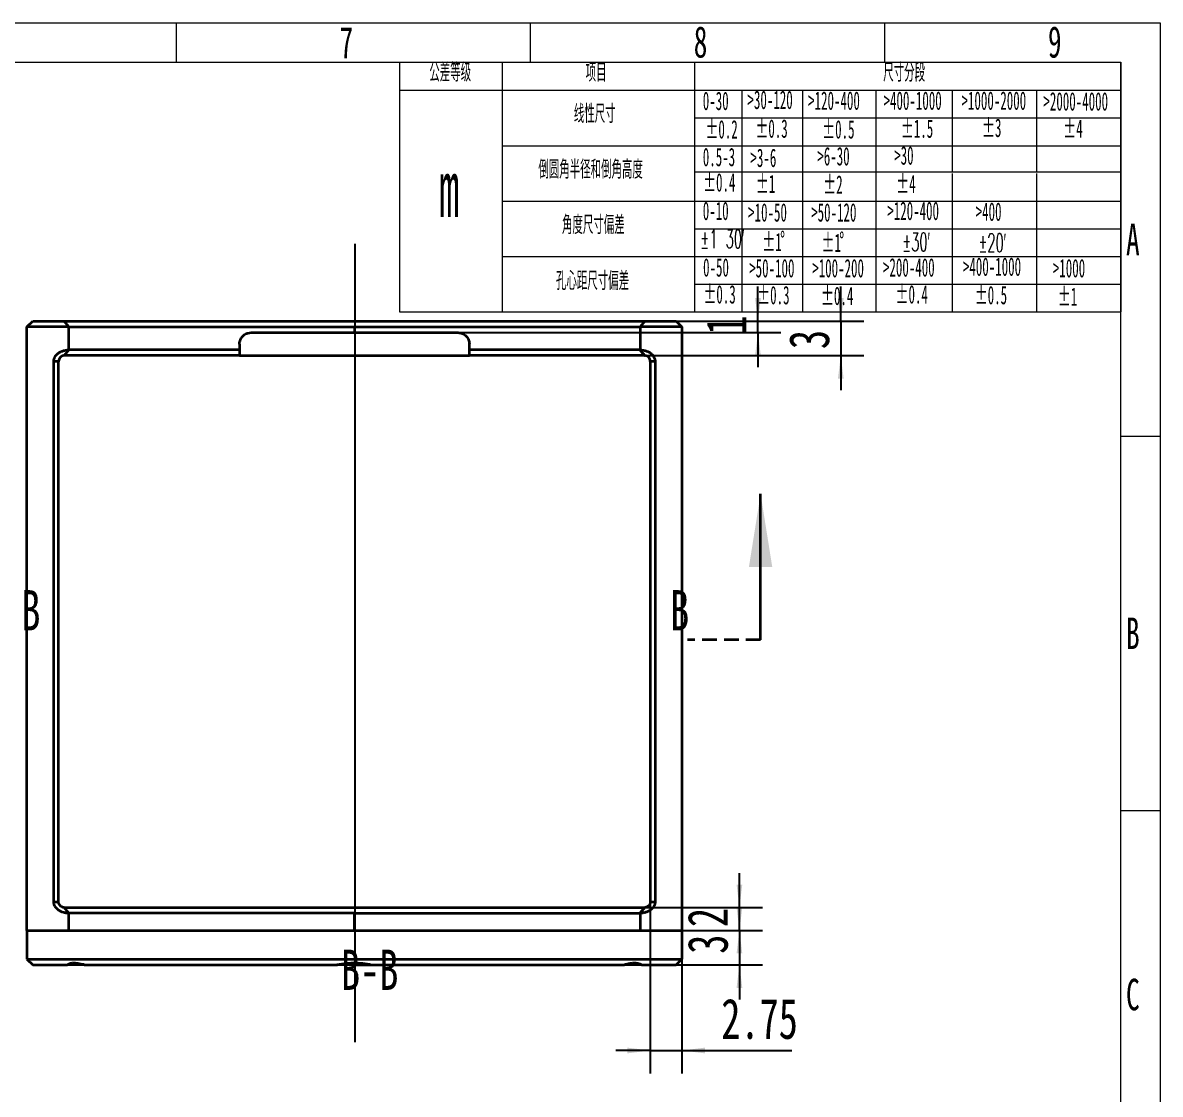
# Model space of a CAD drawing. Header units: millimetres. Extents: x 5 to 292, y 3 to 206.
# Drawn here: x 193.2 to 292.2, y 113.1 to 206.2 of the extents above; entities that cross this region are included whole.
import ezdxf

# ---------------------------------------------------------------- set-up
doc = ezdxf.new("R2010")
doc.units = ezdxf.units.MM
doc.linetypes.add('HIDDEN', pattern=[1.905, 1.27, -0.635])
doc.layers.add('10', color=7, linetype='Continuous')
doc.layers.add('SLD-0', color=7, linetype='Continuous')
doc.styles.add('SLDTEXTSTYLE1', font='TXT', dxfattribs={"width": 0.7})
doc.styles.add('SLDTEXTSTYLE11', font='TXT', dxfattribs={"width": 0.516878})
doc.styles.add('SLDTEXTSTYLE12', font='TXT', dxfattribs={"width": 0.516878, "bigfont": 'bigfont'})
doc.styles.add('SLDTEXTSTYLE7', font='TXT', dxfattribs={"width": 0.638186})
doc.dimstyles.new('SLDDIMSTYLE0', dxfattribs={"dimtxt": 3.5, "dimasz": 2, "dimexe": 0, "dimexo": 0.0625, "dimgap": 0.875, "dimtad": 2, "dimrnd": 1e-09, "dimzin": 12, "dimdsep": 46, "dimtxsty": 'SLDTEXTSTYLE1', "dimsah": 1, "dimcen": 0.09, "dimadec": 0, "dimazin": 3, "dimtfac": 1, "dimtmove": 0, "dimatfit": 0, "dimfxl": 0, "dimfrac": 2, "dimtolj": 1, "dimtzin": 12, "dimarcsym": 0})

# ---------------------------------------------------------------- blocks, each defined once
blk = doc.blocks.new('SW_NOTE_0_2')
at = {"layer": 'SLD-0', "color": 0, "char_height": 1.6, "attachment_point": 1, "style": 'SLDTEXTSTYLE11'}
for s, insert in [('±1', (0, 2.063)), ('°', (1.547, 2.191))]:
    blk.add_mtext(s, dxfattribs=dict(at, insert=insert))
blk = doc.blocks.new('SW_NOTE_0_3')
at = {"layer": 'SLD-0', "color": 0, "char_height": 1.6, "attachment_point": 1, "style": 'SLDTEXTSTYLE11'}
for s, insert in [('±1', (0, 2.063)), ('°', (1.547, 2.191))]:
    blk.add_mtext(s, dxfattribs=dict(at, insert=insert))
blk = doc.blocks.new('_D_12')
at = {"layer": '10'}
for p, q in [((257.19, 180.295), (257.19, 183.295)), ((247.349, 180.295), (259.19, 180.295)), ((257.19, 179.295), (257.19, 180.295)), ((231.072, 179.295), (259.19, 179.295)), ((257.19, 179.295), (257.19, 176.295))]:
    blk.add_line(p, q, dxfattribs=at)
for points in [[(257.19, 180.295), (257.44, 182.295), (256.94, 182.295)], [(257.19, 179.295), (256.94, 177.295), (257.44, 177.295)]]:
    blk.add_solid(points, dxfattribs=at)
at = {"layer": '10', "insert": (252.678, 179.104), "char_height": 3.5, "attachment_point": 1, "rotation": 90, "style": 'SLDTEXTSTYLE1'}
blk.add_mtext('1', dxfattribs=at)
blk = doc.blocks.new('_D_13')
at = {"layer": '10'}
for p, q in [((264.399, 180.295), (264.399, 183.295)), ((247.349, 180.295), (266.399, 180.295)), ((264.399, 180.295), (264.399, 177.295)), ((247.322, 177.295), (266.399, 177.295)), ((264.399, 177.295), (264.399, 174.295))]:
    blk.add_line(p, q, dxfattribs=at)
for points in [[(264.399, 180.295), (264.649, 182.295), (264.149, 182.295)], [(264.399, 177.295), (264.149, 175.295), (264.649, 175.295)]]:
    blk.add_solid(points, dxfattribs=at)
at = {"layer": '10', "insert": (259.887, 177.862), "char_height": 3.5, "attachment_point": 1, "rotation": 90, "style": 'SLDTEXTSTYLE1'}
blk.add_mtext('3', dxfattribs=at)
blk = doc.blocks.new('_D_14')
at = {"layer": '10'}
for p, q in [((247.822, 129.795), (247.822, 114.858)), ((250.572, 127.295), (250.572, 114.858)), ((247.822, 116.858), (244.822, 116.858)), ((247.822, 116.858), (250.572, 116.858)), ((250.572, 116.858), (260.13, 116.858))]:
    blk.add_line(p, q, dxfattribs=at)
for points in [[(247.822, 116.858), (245.822, 117.108), (245.822, 116.608)], [(250.572, 116.858), (252.572, 116.608), (252.572, 117.108)]]:
    blk.add_solid(points, dxfattribs=at)
at = {"layer": '10', "insert": (253.995, 121.369), "char_height": 3.5, "attachment_point": 1, "style": 'SLDTEXTSTYLE1'}
blk.add_mtext('2.75', dxfattribs=at)
blk = doc.blocks.new('_D_15')
at = {"layer": '10'}
for p, q in [((255.577, 127.295), (255.577, 130.295)), ((250.572, 127.295), (257.577, 127.295)), ((255.577, 127.295), (255.577, 124.295)), ((245.48, 124.295), (257.577, 124.295)), ((255.577, 124.295), (255.577, 121.295))]:
    blk.add_line(p, q, dxfattribs=at)
for points in [[(255.577, 127.295), (255.827, 129.295), (255.327, 129.295)], [(255.577, 124.295), (255.327, 122.295), (255.827, 122.295)]]:
    blk.add_solid(points, dxfattribs=at)
at = {"layer": '10', "insert": (251.065, 125.27), "char_height": 3.5, "attachment_point": 1, "rotation": 90, "style": 'SLDTEXTSTYLE1'}
blk.add_mtext('3', dxfattribs=at)
blk = doc.blocks.new('_D_16')
at = {"layer": '10'}
for p, q in [((255.577, 129.295), (255.577, 132.295)), ((247.322, 129.295), (257.577, 129.295)), ((255.577, 127.295), (255.577, 129.295)), ((250.572, 127.295), (257.577, 127.295)), ((255.577, 127.295), (255.577, 124.295))]:
    blk.add_line(p, q, dxfattribs=at)
for points in [[(255.577, 129.295), (255.827, 131.295), (255.327, 131.295)], [(255.577, 127.295), (255.327, 125.295), (255.827, 125.295)]]:
    blk.add_solid(points, dxfattribs=at)
at = {"layer": '10', "insert": (251.065, 127.594), "char_height": 3.5, "attachment_point": 1, "rotation": 90, "style": 'SLDTEXTSTYLE1'}
blk.add_mtext('2', dxfattribs=at)

msp = doc.modelspace()

# ---------------------------------------------------------------- linework, layer by layer
at = {"color": 7, "linetype": 'Continuous', "lineweight": 35}
for p, q in [((193.572, 179.795), (194.072, 180.295)), ((197.203, 179.795), (196.795, 180.295)), ((247.349, 180.295), (246.941, 179.795)), ((250.072, 180.295), (250.572, 179.795)), ((193.572, 127.295), (193.572, 179.795)), ((197.203, 177.795), (197.203, 179.795)), ((222.072, 179.795), (222.072, 179.295)), ((246.941, 179.795), (246.941, 177.795)), ((250.572, 179.795), (250.572, 127.295)), ((212.072, 178.295), (212.072, 177.795)), ((232.072, 177.795), (232.072, 178.295)), ((197.203, 177.795), (196.809, 177.295)), ((197.229, 177.795), (196.822, 177.295)), ((212.072, 177.795), (212.072, 177.295)), ((212.072, 177.295), (232.072, 177.295)), ((232.072, 177.295), (232.072, 177.795)), ((247.322, 177.295), (246.915, 177.795)), ((247.336, 177.295), (246.941, 177.795)), ((195.905, 129.795), (195.905, 176.795)), ((196.322, 176.795), (195.905, 176.795)), ((196.322, 129.795), (196.322, 176.795)), ((247.822, 176.795), (247.822, 129.795)), ((248.239, 176.795), (247.822, 176.795)), ((248.239, 176.795), (248.239, 129.795)), ((257.418, 152.563), (257.418, 165.263)), ((195.905, 129.795), (196.322, 129.795)), ((247.822, 129.795), (248.239, 129.795)), ((197.203, 128.795), (196.809, 129.295)), ((197.229, 128.795), (196.822, 129.295)), ((197.203, 127.295), (197.203, 128.795)), ((222.072, 127.295), (222.072, 128.795)), ((247.322, 129.295), (246.915, 128.795)), ((247.336, 129.295), (246.941, 128.795)), ((246.941, 128.795), (246.941, 127.295)), ((193.572, 127.295), (193.572, 124.795)), ((250.572, 127.295), (250.572, 124.795)), ((193.572, 124.795), (194.072, 124.295)), ((250.572, 124.795), (250.072, 124.295))]:
    msp.add_line(p, q, dxfattribs=at)
at = {"color": 7, "linetype": 'HIDDEN', "lineweight": 35}
msp.add_line((257.418, 152.563), (251.068, 152.563), dxfattribs=at)
at = {"color": 8, "linetype": 'Continuous', "lineweight": 35}
msp.add_line((222.072, 124.295), (222.072, 124.475), dxfattribs=at)
at = {"color": 7, "linetype": 'Continuous', "lineweight": 35}
for points, knots in [([(194.072, 180.295), (194.073, 180.295), (194.075, 180.295), (194.089, 180.295), (194.112, 180.295), (194.155, 180.295), (194.231, 180.295), (194.356, 180.295), (194.51, 180.295), (194.752, 180.295), (195.109, 180.295), (195.504, 180.295), (195.819, 180.295), (196.049, 180.295), (196.268, 180.295), (196.468, 180.295), (196.649, 180.295), (196.747, 180.295), (196.795, 180.295)], [0, 0, 0, 0, 0.031366, 0.062555, 0.093762, 0.125183, 0.187652, 0.250269, 0.312739, 0.375355, 0.500048, 0.62474, 0.68721, 0.749827, 0.812296, 0.874913, 0.93742, 1, 1, 1, 1]), ([(196.795, 180.295), (196.906, 180.295), (197.128, 180.295), (197.47, 180.295), (197.82, 180.295), (198.178, 180.295), (198.543, 180.295), (198.917, 180.295), (199.298, 180.295), (199.686, 180.295), (200.083, 180.295), (200.487, 180.295), (200.899, 180.295), (201.319, 180.295), (202.525, 180.295), (204.632, 180.295), (207.814, 180.295), (211.197, 180.295), (214.736, 180.295), (218.377, 180.295), (222.072, 180.295), (225.767, 180.295), (229.408, 180.295), (232.947, 180.295), (236.33, 180.295), (239.512, 180.295), (241.957, 180.295), (243.768, 180.295), (244.836, 180.295), (245.65, 180.295), (246.239, 180.295), (246.808, 180.295), (247.169, 180.295), (247.349, 180.295)], [0, 0, 0, 0, 0.0096547, 0.0192917, 0.0289142, 0.0385254, 0.0481286, 0.057727, 0.067324, 0.0769226, 0.0865263, 0.0961382, 0.1057615, 0.1153996, 0.1250556, 0.1875426, 0.250039, 0.312526, 0.3750223, 0.4375093, 0.5000057, 0.5624927, 0.624989, 0.687476, 0.7499724, 0.8124594, 0.8749557, 0.9062104, 0.9374744, 0.953111, 0.9687349, 0.9843599, 1, 1, 1, 1]), ([(247.349, 180.295), (247.373, 180.295), (247.42, 180.295), (247.499, 180.295), (247.585, 180.295), (247.708, 180.295), (247.876, 180.295), (248.095, 180.295), (248.325, 180.295), (248.64, 180.295), (249.036, 180.295), (249.392, 180.295), (249.634, 180.295), (249.788, 180.295), (249.913, 180.295), (250.003, 180.295), (250.062, 180.295), (250.069, 180.295), (250.072, 180.295)], [0, 0, 0, 0, 0.031366, 0.062555, 0.093762, 0.125183, 0.187652, 0.250269, 0.312739, 0.375355, 0.500048, 0.62474, 0.68721, 0.749827, 0.812296, 0.874913, 0.93742, 1, 1, 1, 1]), ([(197.203, 179.795), (196.959, 179.795), (196.605, 179.795), (195.807, 179.795), (195.365, 179.795), (194.564, 179.795), (194.205, 179.795), (193.709, 179.795), (193.572, 179.795), (193.572, 179.795)], [0, 0, 0, 0, 0.25, 0.25, 0.5, 0.5, 0.75, 0.75, 1, 1, 1, 1]), ([(197.203, 179.795), (198.606, 179.795), (200.245, 179.795), (203.904, 179.795), (205.924, 179.795), (210.23, 179.795), (212.516, 179.795), (217.226, 179.795), (219.649, 179.795), (222.072, 179.795)], [0, 0, 0, 0, 0.25, 0.25, 0.5, 0.5, 0.75, 0.75, 1, 1, 1, 1]), ([(212.072, 178.295), (212.073, 178.326), (212.075, 178.389), (212.088, 178.483), (212.111, 178.577), (212.144, 178.671), (212.186, 178.762), (212.238, 178.85), (212.301, 178.934), (212.389, 179.03), (212.518, 179.135), (212.665, 179.213), (212.851, 179.278), (212.98, 179.288), (213.072, 179.295)], [0, 0, 0, 0, 0.0578232, 0.116871, 0.1772066, 0.2388893, 0.3019747, 0.3665145, 0.4325573, 0.5001483, 0.6159285, 0.7497792, 0.8213409, 1, 1, 1, 1]), ([(213.072, 179.295), (213.254, 179.295), (213.619, 179.295), (214.169, 179.295), (214.722, 179.295), (215.277, 179.295), (215.834, 179.295), (216.394, 179.295), (216.957, 179.295), (217.634, 179.295), (218.426, 179.295), (219.335, 179.295), (220.245, 179.295), (221.158, 179.295), (221.767, 179.295), (222.072, 179.295)], [0, 0, 0, 0, 0.062571, 0.125078, 0.187543, 0.249988, 0.312435, 0.374905, 0.437422, 0.500006, 0.600085, 0.700034, 0.799943, 0.899902, 1, 1, 1, 1]), ([(222.072, 179.795), (224.495, 179.795), (226.918, 179.795), (231.628, 179.795), (233.914, 179.795), (238.22, 179.795), (240.24, 179.795), (243.899, 179.795), (245.538, 179.795), (246.941, 179.795)], [0, 0, 0, 0, 0.25, 0.25, 0.5, 0.5, 0.75, 0.75, 1, 1, 1, 1]), ([(222.072, 179.295), (222.263, 179.295), (222.644, 179.295), (223.214, 179.295), (223.785, 179.295), (224.354, 179.295), (224.923, 179.295), (225.49, 179.295), (226.057, 179.295), (226.736, 179.295), (227.525, 179.295), (228.422, 179.295), (229.312, 179.295), (230.196, 179.295), (230.78, 179.295), (231.072, 179.295)], [0, 0, 0, 0, 0.062571, 0.125078, 0.187543, 0.249988, 0.312435, 0.374905, 0.437422, 0.500006, 0.600085, 0.700034, 0.799943, 0.899902, 1, 1, 1, 1]), ([(231.072, 179.295), (231.104, 179.294), (231.163, 179.293), (231.244, 179.281), (231.311, 179.267), (231.364, 179.252), (231.404, 179.239), (231.43, 179.229), (231.507, 179.198), (231.626, 179.135), (231.781, 179.009), (231.909, 178.856), (232.004, 178.675), (232.062, 178.486), (232.069, 178.358), (232.072, 178.295)], [0, 0, 0, 0, 0.062113, 0.115442, 0.159984, 0.195737, 0.2227, 0.240872, 0.250251, 0.384168, 0.500025, 0.633607, 0.761187, 0.883164, 1, 1, 1, 1]), ([(250.572, 179.795), (250.572, 179.795), (250.435, 179.795), (249.939, 179.795), (249.581, 179.795), (248.779, 179.795), (248.338, 179.795), (247.539, 179.795), (247.185, 179.795), (246.941, 179.795)], [0, 0, 0, 0, 0.25, 0.25, 0.5, 0.5, 0.75, 0.75, 1, 1, 1, 1]), ([(195.905, 176.795), (195.906, 176.822), (195.908, 176.874), (195.921, 176.953), (195.941, 177.029), (195.97, 177.105), (196.027, 177.222), (196.137, 177.372), (196.32, 177.529), (196.538, 177.654), (196.742, 177.727), (196.918, 177.768), (197.067, 177.789), (197.156, 177.793), (197.203, 177.795)], [0, 0, 0, 0, 0.038399, 0.076559, 0.114905, 0.153857, 0.193817, 0.304903, 0.422946, 0.553211, 0.695158, 0.787052, 0.888502, 1, 1, 1, 1]), ([(196.809, 177.295), (196.787, 177.294), (196.76, 177.292), (196.704, 177.282), (196.675, 177.274), (196.586, 177.241), (196.527, 177.204), (196.426, 177.108), (196.386, 177.049), (196.334, 176.924), (196.322, 176.86), (196.322, 176.795)], [0, 0, 0, 0, 0.125, 0.125, 0.25, 0.25, 0.5, 0.5, 0.75, 0.75, 1, 1, 1, 1]), ([(212.072, 177.295), (209.023, 177.295), (206.138, 177.295), (200.971, 177.295), (198.691, 177.295), (196.822, 177.295)], [0, 0, 0, 0, 0.5, 0.5, 1, 1, 1, 1]), ([(212.072, 177.795), (209.105, 177.795), (206.299, 177.795), (201.271, 177.795), (199.051, 177.795), (197.229, 177.795)], [0, 0, 0, 0, 0.5, 0.5, 1, 1, 1, 1]), ([(246.915, 177.795), (245.093, 177.795), (242.873, 177.795), (237.846, 177.795), (235.039, 177.795), (232.072, 177.795)], [0, 0, 0, 0, 0.5, 0.5, 1, 1, 1, 1]), ([(247.322, 177.295), (245.453, 177.295), (243.173, 177.295), (238.006, 177.295), (235.121, 177.295), (232.072, 177.295)], [0, 0, 0, 0, 0.5, 0.5, 1, 1, 1, 1]), ([(246.941, 177.795), (246.97, 177.794), (247.024, 177.792), (247.114, 177.783), (247.203, 177.77), (247.292, 177.753), (247.426, 177.719), (247.609, 177.653), (247.827, 177.528), (248.01, 177.369), (248.13, 177.203), (248.197, 177.052), (248.232, 176.925), (248.237, 176.838), (248.239, 176.795)], [0, 0, 0, 0, 0.068835, 0.133897, 0.195275, 0.253079, 0.30744, 0.448459, 0.578417, 0.697164, 0.80929, 0.874317, 0.93727, 1, 1, 1, 1]), ([(247.822, 176.795), (247.822, 176.858), (247.811, 176.92), (247.759, 177.047), (247.719, 177.107), (247.618, 177.204), (247.559, 177.24), (247.471, 177.273), (247.442, 177.281), (247.385, 177.292), (247.358, 177.294), (247.336, 177.295)], [0, 0, 0, 0, 0.25, 0.25, 0.5, 0.5, 0.75, 0.75, 0.875, 0.875, 1, 1, 1, 1]), ([(197.203, 128.795), (197.175, 128.796), (197.12, 128.798), (197.03, 128.807), (196.941, 128.82), (196.852, 128.837), (196.718, 128.871), (196.535, 128.938), (196.318, 129.062), (196.134, 129.221), (196.014, 129.387), (195.947, 129.538), (195.912, 129.665), (195.908, 129.752), (195.905, 129.795)], [0, 0, 0, 0, 0.06884, 0.133904, 0.195286, 0.253093, 0.307456, 0.448464, 0.578423, 0.697155, 0.80928, 0.874312, 0.937269, 1, 1, 1, 1]), ([(196.809, 129.295), (196.793, 129.296), (196.763, 129.298), (196.71, 129.307), (196.653, 129.323), (196.594, 129.348), (196.534, 129.384), (196.475, 129.432), (196.419, 129.495), (196.369, 129.576), (196.33, 129.679), (196.325, 129.755), (196.322, 129.795)], [0, 0, 0, 0, 0.1237512, 0.2372592, 0.341444, 0.4374935, 0.5269198, 0.6115905, 0.6949806, 0.7863516, 0.8875684, 1, 1, 1, 1]), ([(248.239, 129.795), (248.238, 129.769), (248.236, 129.716), (248.224, 129.638), (248.203, 129.561), (248.175, 129.486), (248.117, 129.369), (248.008, 129.219), (247.825, 129.061), (247.607, 128.937), (247.403, 128.863), (247.227, 128.823), (247.077, 128.801), (246.988, 128.797), (246.941, 128.795)], [0, 0, 0, 0, 0.038266, 0.076318, 0.114581, 0.153472, 0.193389, 0.304724, 0.422515, 0.552862, 0.694291, 0.786356, 0.888094, 1, 1, 1, 1]), ([(247.822, 129.795), (247.821, 129.772), (247.819, 129.726), (247.805, 129.661), (247.785, 129.602), (247.759, 129.55), (247.73, 129.505), (247.7, 129.466), (247.65, 129.415), (247.577, 129.361), (247.487, 129.32), (247.403, 129.299), (247.359, 129.297), (247.336, 129.295)], [0, 0, 0, 0, 0.065946, 0.128041, 0.186494, 0.241559, 0.293537, 0.342787, 0.389732, 0.518024, 0.659192, 0.818599, 1, 1, 1, 1]), ([(196.822, 129.295), (196.933, 129.295), (197.155, 129.295), (197.498, 129.295), (197.848, 129.295), (198.205, 129.295), (198.571, 129.295), (198.944, 129.295), (199.325, 129.295), (199.714, 129.295), (200.11, 129.295), (200.514, 129.295), (200.926, 129.295), (201.345, 129.295), (202.551, 129.295), (204.656, 129.295), (207.835, 129.295), (211.214, 129.295), (214.747, 129.295), (218.383, 129.295), (222.072, 129.295), (225.761, 129.295), (229.397, 129.295), (232.93, 129.295), (236.309, 129.295), (239.488, 129.295), (241.722, 129.295), (243.161, 129.295), (243.922, 129.295), (244.656, 129.295), (245.364, 129.295), (246.045, 129.295), (246.701, 129.295), (247.115, 129.295), (247.322, 129.295)], [0, 0, 0, 0, 0.009654, 0.019291, 0.028914, 0.038525, 0.048128, 0.057727, 0.067323, 0.076922, 0.086526, 0.096138, 0.105761, 0.115399, 0.125055, 0.187541, 0.250037, 0.312524, 0.37502, 0.437506, 0.500002, 0.562489, 0.624985, 0.687471, 0.749967, 0.812454, 0.87495, 0.892865, 0.910728, 0.928561, 0.946384, 0.964218, 0.982083, 1, 1, 1, 1]), ([(222.072, 128.795), (219.653, 128.795), (217.233, 128.795), (212.531, 128.795), (210.248, 128.795), (205.947, 128.795), (203.929, 128.795), (200.272, 128.795), (198.633, 128.795), (197.229, 128.795)], [0, 0, 0, 0, 0.25, 0.25, 0.5, 0.5, 0.75, 0.75, 1, 1, 1, 1]), ([(222.072, 128.795), (224.491, 128.795), (226.911, 128.795), (231.613, 128.795), (233.896, 128.795), (238.197, 128.795), (240.215, 128.795), (243.872, 128.795), (245.511, 128.795), (246.915, 128.795)], [0, 0, 0, 0, 0.25, 0.25, 0.5, 0.5, 0.75, 0.75, 1, 1, 1, 1]), ([(193.572, 127.295), (193.573, 127.295), (193.575, 127.295), (193.589, 127.295), (193.611, 127.295), (193.643, 127.295), (193.684, 127.295), (193.734, 127.295), (193.792, 127.295), (193.86, 127.295), (193.937, 127.295), (194.023, 127.295), (194.26, 127.295), (194.755, 127.295), (195.699, 127.295), (196.896, 127.295), (198.337, 127.295), (200.005, 127.295), (201.887, 127.295), (203.962, 127.295), (206.213, 127.295), (208.615, 127.295), (211.148, 127.295), (213.785, 127.295), (216.503, 127.295), (219.274, 127.295), (222.072, 127.295), (224.87, 127.295), (227.641, 127.295), (230.359, 127.295), (232.996, 127.295), (235.529, 127.295), (237.931, 127.295), (240.182, 127.295), (242.257, 127.295), (244.139, 127.295), (245.807, 127.295), (247.248, 127.295), (248.445, 127.295), (249.389, 127.295), (249.918, 127.295), (250.197, 127.295), (250.334, 127.295), (250.44, 127.295), (250.516, 127.295), (250.563, 127.295), (250.569, 127.295), (250.572, 127.295)], [0, 0, 0, 0, 0.005697, 0.011386, 0.017068, 0.022746, 0.028422, 0.034096, 0.039772, 0.045451, 0.051134, 0.056823, 0.062521, 0.093767, 0.125018, 0.156264, 0.187516, 0.218761, 0.250013, 0.281258, 0.31251, 0.343755, 0.375007, 0.406252, 0.437504, 0.468749, 0.500001, 0.531246, 0.562498, 0.593744, 0.624995, 0.656241, 0.687492, 0.718738, 0.749989, 0.781235, 0.812486, 0.843732, 0.874983, 0.906229, 0.937481, 0.947918, 0.958334, 0.968739, 0.979144, 0.989561, 1, 1, 1, 1]), ([(193.572, 124.795), (193.572, 124.795), (193.756, 124.795), (194.484, 124.795), (195.028, 124.795), (196.455, 124.795), (197.339, 124.795), (199.412, 124.795), (200.601, 124.795), (203.239, 124.795), (204.687, 124.795), (207.789, 124.795), (209.442, 124.795), (212.889, 124.795), (214.683, 124.795), (218.342, 124.795), (220.207, 124.795), (223.937, 124.795), (225.803, 124.795), (229.462, 124.795), (231.255, 124.795), (234.702, 124.795), (236.355, 124.795), (239.457, 124.795), (240.906, 124.795), (243.544, 124.795), (244.733, 124.795), (246.805, 124.795), (247.689, 124.795), (249.116, 124.795), (249.661, 124.795), (250.388, 124.795), (250.572, 124.795), (250.572, 124.795)], [0, 0, 0, 0, 0.0625, 0.0625, 0.125, 0.125, 0.1875, 0.1875, 0.25, 0.25, 0.3125, 0.3125, 0.375, 0.375, 0.4375, 0.4375, 0.5, 0.5, 0.5625, 0.5625, 0.625, 0.625, 0.6875, 0.6875, 0.75, 0.75, 0.8125, 0.8125, 0.875, 0.875, 0.9375, 0.9375, 1, 1, 1, 1]), ([(194.072, 124.295), (194.072, 124.295), (194.327, 124.295), (195.333, 124.295), (196.084, 124.295), (197.062, 124.295)], [0, 0, 0, 0, 0.5, 0.5, 1, 1, 1, 1]), ([(197.062, 124.295), (197.08, 124.31), (197.115, 124.338), (197.176, 124.375), (197.242, 124.406), (197.315, 124.431), (197.395, 124.451), (197.48, 124.465), (197.572, 124.473), (197.702, 124.477), (197.879, 124.467), (198.117, 124.433), (198.378, 124.378), (198.568, 124.323), (198.664, 124.295)], [0, 0, 0, 0, 0.064602, 0.128517, 0.191817, 0.254582, 0.31689, 0.378822, 0.440462, 0.501892, 0.623996, 0.747293, 0.872424, 1, 1, 1, 1]), ([(198.585, 124.295), (198.565, 124.295), (198.349, 124.295), (198.002, 124.295), (197.576, 124.295), (197.274, 124.295), (197.09, 124.295), (197.076, 124.295), (197.069, 124.295)], [0, 0, 0, 0, 0.019942, 0.221392, 0.422841, 0.62429, 0.82574, 1, 1, 1, 1]), ([(198.664, 124.295), (199.858, 124.295), (201.265, 124.295), (204.43, 124.295), (206.188, 124.295), (209.958, 124.295), (211.97, 124.295), (216.141, 124.295), (218.3, 124.295), (220.473, 124.295)], [0, 0, 0, 0, 0.25, 0.25, 0.5, 0.5, 0.75, 0.75, 1, 1, 1, 1]), ([(220.473, 124.295), (220.539, 124.309), (220.671, 124.338), (220.87, 124.375), (221.07, 124.406), (221.271, 124.431), (221.471, 124.451), (221.672, 124.465), (221.872, 124.473), (222.005, 124.475), (222.072, 124.475)], [0, 0, 0, 0, 0.128696, 0.256028, 0.382144, 0.507199, 0.631349, 0.754756, 0.877584, 1, 1, 1, 1]), ([(222.072, 124.295), (221.887, 124.295), (221.517, 124.295), (221.002, 124.295), (220.693, 124.295), (220.552, 124.295)], [0, 0, 0, 0, 0.3515, 0.703, 1, 1, 1, 1]), ([(222.072, 124.475), (222.139, 124.475), (222.272, 124.473), (222.472, 124.465), (222.673, 124.451), (222.873, 124.431), (223.074, 124.406), (223.274, 124.375), (223.475, 124.338), (223.607, 124.31), (223.673, 124.295)], [0, 0, 0, 0, 0.122108, 0.244719, 0.367998, 0.492109, 0.617212, 0.743461, 0.871008, 1, 1, 1, 1]), ([(222.072, 124.295), (222.257, 124.295), (222.627, 124.295), (223.143, 124.295), (223.452, 124.295), (223.594, 124.295)], [0, 0, 0, 0, 0.350923, 0.701846, 1, 1, 1, 1]), ([(223.673, 124.295), (225.846, 124.295), (228.004, 124.295), (232.175, 124.295), (234.187, 124.295), (237.957, 124.295), (239.714, 124.295), (242.879, 124.295), (244.286, 124.295), (245.48, 124.295)], [0, 0, 0, 0, 0.25, 0.25, 0.5, 0.5, 0.75, 0.75, 1, 1, 1, 1]), ([(245.48, 124.295), (245.529, 124.309), (245.626, 124.338), (245.765, 124.374), (245.899, 124.405), (246.026, 124.431), (246.148, 124.45), (246.263, 124.465), (246.372, 124.473), (246.51, 124.477), (246.668, 124.468), (246.833, 124.434), (246.974, 124.378), (247.046, 124.323), (247.082, 124.295)], [0, 0, 0, 0, 0.064215, 0.127743, 0.190659, 0.253038, 0.314957, 0.376497, 0.437738, 0.498762, 0.621693, 0.745778, 0.871672, 1, 1, 1, 1]), ([(247.075, 124.295), (247.068, 124.295), (247.054, 124.295), (246.871, 124.295), (246.568, 124.295), (246.142, 124.295), (245.795, 124.295), (245.579, 124.295), (245.559, 124.295)], [0, 0, 0, 0, 0.17426, 0.37571, 0.577159, 0.778608, 0.980058, 1, 1, 1, 1]), ([(247.082, 124.295), (248.06, 124.295), (248.811, 124.295), (249.817, 124.295), (250.072, 124.295), (250.072, 124.295)], [0, 0, 0, 0, 0.5, 0.5, 1, 1, 1, 1])]:
    msp.add_open_spline(points, degree=3, knots=knots, dxfattribs=at)
for points in [[(196.809, 177.295), (196.813, 177.295), (196.818, 177.295), (196.822, 177.295)], [(197.229, 177.795), (197.22, 177.795), (197.212, 177.795), (197.203, 177.795)], [(246.941, 177.795), (246.932, 177.795), (246.924, 177.795), (246.915, 177.795)], [(247.322, 177.295), (247.327, 177.295), (247.331, 177.295), (247.336, 177.295)], [(196.809, 129.295), (196.813, 129.295), (196.818, 129.295), (196.822, 129.295)], [(197.229, 128.795), (197.22, 128.795), (197.212, 128.795), (197.203, 128.795)], [(246.941, 128.795), (246.932, 128.795), (246.924, 128.795), (246.915, 128.795)], [(247.322, 129.295), (247.327, 129.295), (247.331, 129.295), (247.336, 129.295)]]:
    msp.add_open_spline(points, degree=3, dxfattribs=at)
msp.add_solid([(257.418, 165.263), (256.402, 158.913), (258.434, 158.913)], dxfattribs=at)
at = {"layer": '10'}
msp.add_line((222.101, 187.021), (222.101, 117.569), dxfattribs=at)
at = {"layer": 'SLD-0', "color": 179, "linetype": 'Continuous', "lineweight": 18}
for p, q in [((4.5, 206.245), (292.2, 206.245)), ((206.575, 202.82), (206.575, 206.245)), ((206.575, 202.82), (206.575, 206.245)), ((237.4, 202.82), (237.4, 206.245)), ((237.4, 202.82), (237.4, 206.245)), ((268.225, 202.82), (268.225, 206.245)), ((268.225, 202.82), (268.225, 206.245)), ((292.2, 206.245), (292.2, 2.8)), ((21.625, 202.82), (288.775, 202.82)), ((225.984, 202.793), (288.775, 202.82)), ((225.984, 202.793), (225.984, 181.11)), ((234.928, 202.793), (234.928, 181.11)), ((251.668, 202.793), (251.668, 181.11)), ((288.775, 6.225), (288.775, 202.82)), ((288.775, 202.82), (288.775, 181.11)), ((225.984, 200.373), (234.907, 200.373)), ((234.928, 200.388), (288.761, 200.388)), ((255.797, 200.388), (255.797, 197.983)), ((261.072, 200.388), (261.072, 181.11)), ((267.446, 200.388), (267.446, 181.11)), ((274.097, 200.388), (274.097, 193.239)), ((281.436, 200.388), (281.436, 193.239)), ((251.699, 197.983), (288.761, 197.983)), ((255.797, 197.98), (255.797, 195.575)), ((234.928, 195.54), (288.761, 195.54)), ((255.797, 195.54), (255.797, 181.11)), ((251.699, 193.269), (288.775, 193.269)), ((274.097, 193.135), (274.097, 181.11)), ((281.436, 193.135), (281.436, 181.11)), ((234.928, 190.73), (288.775, 190.73)), ((251.678, 188.325), (288.775, 188.325)), ((234.928, 185.92), (288.775, 185.92)), ((251.678, 183.515), (288.775, 183.515)), ((225.984, 181.11), (288.761, 181.11)), ((288.775, 170.282), (292.2, 170.282)), ((288.775, 137.745), (292.2, 137.745))]:
    msp.add_line(p, q, dxfattribs=at)

# ---------------------------------------------------------------- block references
at = {"layer": 'SLD-0'}
for name, p in [('SW_NOTE_0_3', (257.574, 185.917)), ('SW_NOTE_0_2', (262.725, 185.85))]:
    msp.add_blockref(name, p, dxfattribs=at)

# ---------------------------------------------------------------- texts
at = {"color": 7, "linetype": 'Continuous', "char_height": 3.5, "attachment_point": 1, "style": 'SLDTEXTSTYLE1'}
for insert in [(193.076, 156.896), (249.541, 156.896)]:
    msp.add_mtext('B', dxfattribs=dict(at, insert=insert))
at = {"layer": '10', "insert": (223.399, 125.629), "char_height": 3.5, "attachment_point": 2, "style": 'SLDTEXTSTYLE1'}
msp.add_mtext('B-B', dxfattribs=at)
at = {"layer": 'SLD-0', "attachment_point": 1}
for s, insert, char_height, style in [('8', (251.6, 205.953), 2.74, 'SLDTEXTSTYLE7'), ('9', (282.425, 205.953), 2.74, 'SLDTEXTSTYLE7'), ('7', (220.775, 205.895), 2.74, 'SLDTEXTSTYLE7'), ('公差等级', (228.587, 202.732), 1.6, 'SLDTEXTSTYLE12'), ('项目', (242.193, 202.71), 1.6, 'SLDTEXTSTYLE12'), ('尺寸分段', (268.092, 202.722), 1.6, 'SLDTEXTSTYLE12'), ('0-30', (252.388, 200.253), 1.6, 'SLDTEXTSTYLE11'), ('>30-120', (256.277, 200.342), 1.6, 'SLDTEXTSTYLE11'), ('>120-400', (261.557, 200.275), 1.6, 'SLDTEXTSTYLE11'), ('>400-1000', (268.118, 200.275), 1.6, 'SLDTEXTSTYLE11'), ('>1000-2000', (274.903, 200.275), 1.6, 'SLDTEXTSTYLE11'), ('>2000-4000', (282.032, 200.208), 1.6, 'SLDTEXTSTYLE11'), ('线性尺寸', (241.164, 199.128), 1.6, 'SLDTEXTSTYLE12'), ('±0.3', (256.966, 197.845), 1.6, 'SLDTEXTSTYLE11'), ('±3', (276.69, 197.907), 1.6, 'SLDTEXTSTYLE11'), ('±0.2', (252.617, 197.778), 1.6, 'SLDTEXTSTYLE11'), ('±0.5', (262.781, 197.774), 1.6, 'SLDTEXTSTYLE11'), ('±1.5', (269.628, 197.841), 1.6, 'SLDTEXTSTYLE11'), ('±4', (283.761, 197.841), 1.6, 'SLDTEXTSTYLE11'), ('0.5-3', (252.388, 195.369), 1.6, 'SLDTEXTSTYLE11'), ('>3-6', (256.536, 195.302), 1.6, 'SLDTEXTSTYLE11'), ('>6-30', (262.356, 195.436), 1.6, 'SLDTEXTSTYLE11'), ('>30', (269.046, 195.503), 1.6, 'SLDTEXTSTYLE11'), ('倒圆角半径和倒角高度', (238.075, 194.285), 1.6, 'SLDTEXTSTYLE12'), ('m', (229.435, 194.352), 5, 'SLDTEXTSTYLE11'), ('±0.4', (252.416, 193.162), 1.6, 'SLDTEXTSTYLE11'), ('±1', (257.009, 193.034), 1.6, 'SLDTEXTSTYLE11'), ('±2', (262.873, 192.973), 1.6, 'SLDTEXTSTYLE11'), ('±4', (269.226, 193.034), 1.6, 'SLDTEXTSTYLE11'), ('0-10', (252.388, 190.686), 1.6, 'SLDTEXTSTYLE11'), ('>10-50', (256.335, 190.553), 1.6, 'SLDTEXTSTYLE11'), ('>50-120', (261.821, 190.553), 1.6, 'SLDTEXTSTYLE11'), ('>120-400', (268.444, 190.686), 1.6, 'SLDTEXTSTYLE11'), ('>400', (276.137, 190.62), 1.6, 'SLDTEXTSTYLE11'), ('角度尺寸偏差', (240.135, 189.467), 1.6, 'SLDTEXTSTYLE12'), ('±1 30′', (252.178, 188.237), 1.5875, 'SLDTEXTSTYLE12'), ('A', (289.22, 188.766), 2.74, 'SLDTEXTSTYLE7'), ('±30′', (269.75, 187.979), 1.6, 'SLDTEXTSTYLE12'), ('±20′', (276.373, 187.912), 1.6, 'SLDTEXTSTYLE12'), ('0-50', (252.413, 185.769), 1.6, 'SLDTEXTSTYLE11'), ('>50-100', (256.427, 185.702), 1.6, 'SLDTEXTSTYLE11'), ('>100-200', (261.913, 185.702), 1.6, 'SLDTEXTSTYLE11'), ('>200-400', (268.067, 185.769), 1.6, 'SLDTEXTSTYLE11'), ('>400-1000', (275.025, 185.836), 1.6, 'SLDTEXTSTYLE11'), ('>1000', (282.852, 185.702), 1.6, 'SLDTEXTSTYLE11'), ('孔心距尺寸偏差', (239.609, 184.597), 1.6, 'SLDTEXTSTYLE12'), ('±0.3', (252.442, 183.427), 1.6, 'SLDTEXTSTYLE11'), ('±0.3', (257.124, 183.36), 1.6, 'SLDTEXTSTYLE11'), ('±0.4', (262.677, 183.294), 1.6, 'SLDTEXTSTYLE11'), ('±0.4', (269.166, 183.427), 1.6, 'SLDTEXTSTYLE11'), ('±0.5', (276.057, 183.36), 1.6, 'SLDTEXTSTYLE11'), ('±1', (283.282, 183.227), 1.6, 'SLDTEXTSTYLE11'), ('B', (289.22, 154.515), 2.74, 'SLDTEXTSTYLE7'), ('C', (289.22, 123.098), 2.74, 'SLDTEXTSTYLE7')]:
    msp.add_mtext(s, dxfattribs=dict(at, insert=insert, char_height=char_height, style=style))

# ---------------------------------------------------------------- dimensions: what is measured, and where the dimension line sits
at = {"layer": '10'}
for base, p1, p2, picture, middle in [((257.19, 180.295), (231.072, 179.295), (247.349, 180.295), '_D_12', (257.19, 179.873)), ((264.399, 177.295), (247.349, 180.295), (247.322, 177.295), '_D_13', (264.399, 178.63)), ((255.577, 129.295), (250.572, 127.295), (247.322, 129.295), '_D_16', (255.577, 128.362)), ((255.577, 124.295), (250.572, 127.295), (245.48, 124.295), '_D_15', (255.577, 126.038))]:
    dim = msp.add_linear_dim(base=base, p1=p1, p2=p2, angle=90, dimstyle='SLDDIMSTYLE0', dxfattribs=at)
    dim.commit()
    dim.dimension.update_dxf_attribs({"geometry": picture, "text_midpoint": middle, "dimtype": 160})
dim = msp.add_linear_dim(base=(250.572, 116.858), p1=(247.822, 129.795), p2=(250.572, 127.295), dimstyle='SLDDIMSTYLE0', dxfattribs=at)
dim.commit()
dim.dimension.update_dxf_attribs({"geometry": '_D_14', "text_midpoint": (257.062, 116.858), "dimtype": 160})

doc.saveas('drawing.dxf')
